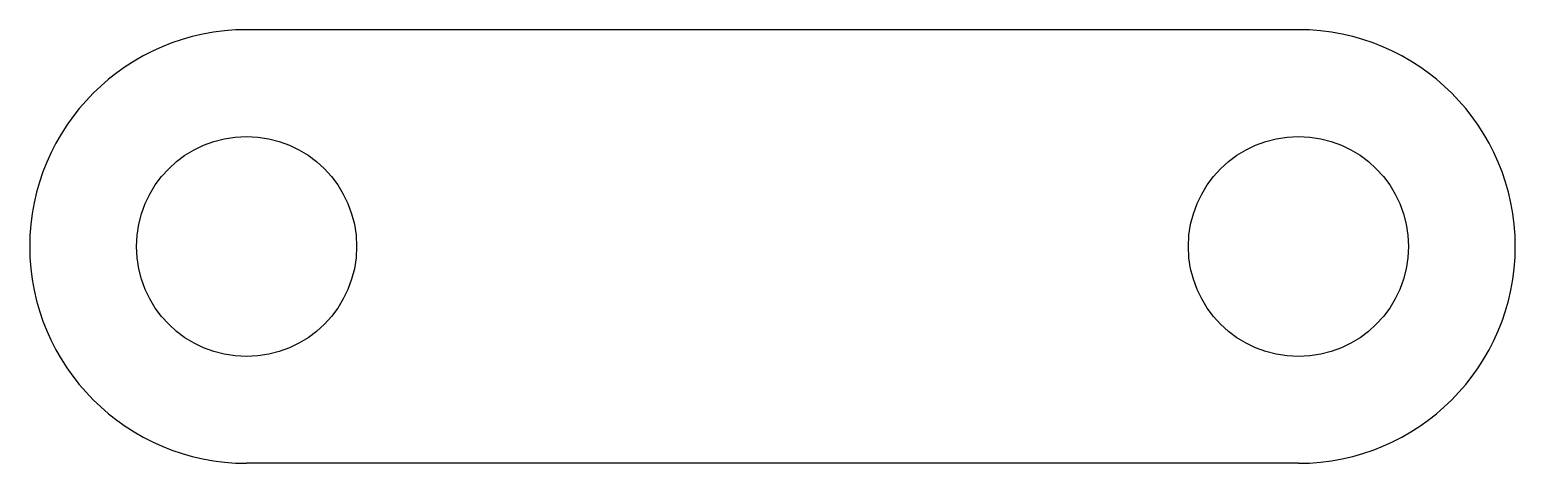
# Model space of a CAD drawing. Header units: millimetres. Extents: x -11.1 to 11.1, y -3.2 to 3.2.
import ezdxf

# ---------------------------------------------------------------- set-up
doc = ezdxf.new("R2010")
doc.units = ezdxf.units.MM
doc.layers.add('Sketch088', color=7, linetype='CONTINUOUS')

msp = doc.modelspace()

# ---------------------------------------------------------------- linework, layer by layer
at = {"layer": 'Sketch088'}
for p, q in [((7.885, 3.25), (-7.885, 3.25)), ((7.885, -3.25), (-7.885, -3.25))]:
    msp.add_line(p, q, dxfattribs=at)
for centre in [(-7.885, 0), (7.885, 0)]:
    msp.add_circle(centre, 1.65, dxfattribs=at)
for centre, start, end in [((-7.885, 0), 90, -90), ((7.885, 0), -90, 90)]:
    msp.add_arc(centre, 3.25, start, end, dxfattribs=at)

doc.saveas('drawing.dxf')
